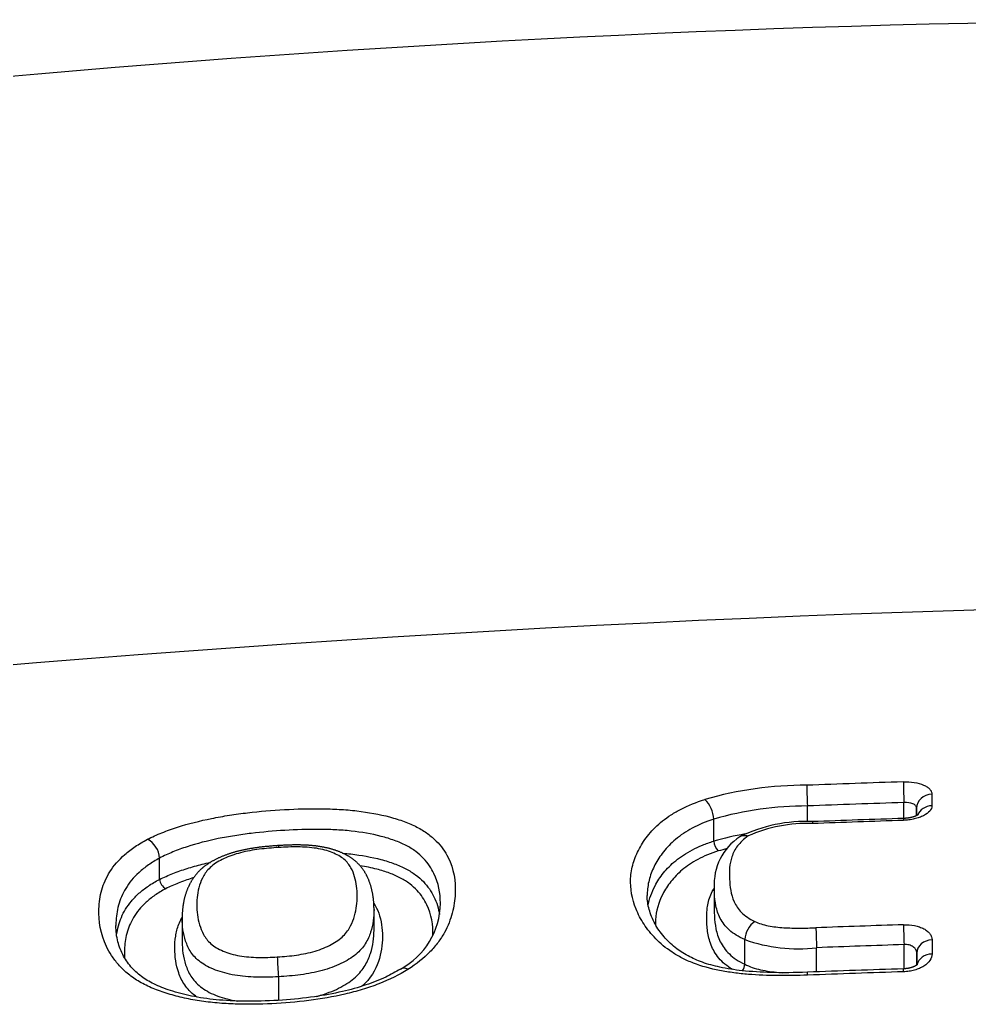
# Model space of a CAD drawing. Header units: millimetres. Extents: x 169 to 4368, y -1049 to 1924.
# Drawn here: x 458.018 to 458.617, y 1187.338 to 1187.96 of the extents above; entities that cross this region are included whole.
import ezdxf

# ---------------------------------------------------------------- set-up
doc = ezdxf.new("R2010")
doc.units = ezdxf.units.MM

msp = doc.modelspace()

# ---------------------------------------------------------------- linework, layer by layer
for p, q in [((458.57593, 1187.45558), (458.57593, 1187.4656)), ((458.59359, 1187.4709), (458.59359, 1187.46357)), ((458.51501, 1187.45341), (458.51501, 1187.46343)), ((458.58394, 1187.46206), (458.58394, 1187.45733)), ((458.58394, 1187.45734), (458.58394, 1187.46206)), ((458.45584, 1187.45511), (458.45584, 1187.45513)), ((458.45584, 1187.44123), (458.45584, 1187.45511)), ((458.45584, 1187.44122), (458.45584, 1187.44123)), ((458.1059, 1187.43056), (458.1059, 1187.43054)), ((458.1059, 1187.41709), (458.1059, 1187.43054)), ((458.1059, 1187.41708), (458.1059, 1187.41709)), ((458.45615, 1187.41164), (458.45615, 1187.39735)), ((458.24127, 1187.3852), (458.24127, 1187.39804)), ((458.12009, 1187.3925), (458.12009, 1187.37782)), ((458.47544, 1187.37903), (458.47544, 1187.37905)), ((458.47544, 1187.36347), (458.47544, 1187.37903)), ((458.59369, 1187.37885), (458.5937, 1187.36992)), ((458.52077, 1187.35865), (458.52077, 1187.37392)), ((458.57603, 1187.36059), (458.57603, 1187.37585)), ((458.58403, 1187.37057), (458.58403, 1187.36298)), ((458.58404, 1187.36299), (458.58403, 1187.37057)), ((458.47544, 1187.36346), (458.47544, 1187.36347)), ((458.18087, 1187.35554), (458.18087, 1187.34066))]:
    msp.add_line(p, q)
for centre, radius, start, end in [((458.82185, 1178.80395), 9.15614, 88.519276, 108.162448), ((458.9846, 1175.86787), 11.725, 89.638845, 99.720501), ((459.05064, 1173.27167), 14.21497, 91.915233, 92.161136), ((458.51413, 1187.24374), 0.23279, 89.88638, 105.93763), ((458.43751, 1187.45434), 0.01834, 2.44515, 46.20136), ((459.05079, 1173.27777), 14.19578, 91.916942, 92.162987), ((458.5142, 1187.25469), 0.20874, 89.77684, 106.23535), ((458.51383, 1187.35883), 0.09481, 87.40413, 115.86525), ((459.05221, 1173.09899), 14.36325, 91.901584, 92.131111), ((459.01897, 1174.05509), 13.40781, 91.894888, 92.140754), ((458.5144, 1187.36214), 0.09024, 87.66019, 114.1614), ((458.0911, 1187.42942), 0.01484, 4.40653, 61.23445), ((458.51411, 1187.23207), 0.21713, 100.22405, 105.56834), ((458.46516, 1187.4417), 0.00934, 182.93183, 225.76422), ((458.49235, 1187.4138), 0.03627, 123.61576, 183.43006), ((458.51415, 1187.23765), 0.20502, 104.06829, 105.70762), ((458.1134, 1187.41773), 0.00753, 184.93582, 240.76377), ((458.23572, 1187.40235), 0.04747, 297.99423, 359.57629), ((458.49084, 1187.37802), 0.01544, 125.82367, 176.16822), ((459.05503, 1172.89581), 14.50055, 91.894427, 92.113056), ((458.50911, 1187.47414), 0.1009, 250.50102, 276.63574), ((459.05501, 1172.89094), 14.49283, 91.893945, 92.112526), ((458.45687, 1187.37652), 0.2768, 181.74612, 184.34819), ((458.46769, 1187.36402), 0.00777, 323.31053, 355.83052), ((459.03506, 1173.50017), 13.86802, 91.898129, 92.148858), ((459.05671, 1172.89779), 14.46892, 91.905132, 92.145463)]:
    msp.add_arc(centre, radius, start, end)
for centre, major_axis, ratio, start_param, end_param in [((458.57593, 1187.46983), (0.00033, -0.00999), 0.014996, 3.619692, 5.14848), ((458.515, 1187.46766), (0.00038, -0.00999), 0.016997, 3.619211, 5.148412), ((458.59394, 1187.46206), (-0.01, -0.00001), 0.88407, 4.746456, 6.282127), ((458.59394, 1187.45477), (-0.01, -0.00001), 0.880721, 4.746378, 5.950427), ((458.5185, 1187.44355), (0.00037, -0.00999), 0.01675, 3.141719, 3.643061), ((458.57595, 1187.44557), (0.00033, -0.00999), 0.014881, 3.141531, 3.643405), ((458.52077, 1187.37814), (-0.00037, 0.00999), 0.016586, 0.580201, 2.006834), ((458.57602, 1187.38008), (-0.00033, 0.00999), 0.014809, 0.580172, 2.006894), ((458.59403, 1187.37057), (-0.01, -0.00001), 0.8286, 4.745972, 6.282302), ((458.59404, 1187.36171), (-0.01, -0.00001), 0.821603, 4.745971, 6.110595)]:
    msp.add_ellipse(centre, major_axis=major_axis, ratio=ratio, start_param=start_param, end_param=end_param)
for points, knots in [([(458.57556, 1187.4787), (458.57794, 1187.47878), (458.58031, 1187.47864), (458.58465, 1187.47794), (458.58666, 1187.47739), (458.58915, 1187.47631), (458.58991, 1187.4759), (458.59121, 1187.47503), (458.59177, 1187.47457), (458.59267, 1187.47358), (458.59301, 1187.47306), (458.59347, 1187.472), (458.59358, 1187.47145), (458.59359, 1187.4709)], [0, 0, 0, 0, 0.25, 0.25, 0.5, 0.5, 0.625, 0.625, 0.75, 0.75, 0.875, 0.875, 1, 1, 1, 1]), ([(458.51504, 1187.35656), (458.50874, 1187.35633), (458.50247, 1187.35621), (458.49, 1187.35633), (458.48381, 1187.35657), (458.47462, 1187.35732), (458.47157, 1187.35764), (458.46551, 1187.35845), (458.46249, 1187.35893), (458.45369, 1187.36067), (458.44816, 1187.36218), (458.44052, 1187.36512), (458.43808, 1187.36622), (458.43356, 1187.36855), (458.43145, 1187.36979), (458.42553, 1187.3737), (458.42209, 1187.37659), (458.41626, 1187.38253), (458.41384, 1187.38561), (458.40976, 1187.39189), (458.40809, 1187.39512), (458.40419, 1187.40479), (458.40301, 1187.41122), (458.40352, 1187.42087), (458.40408, 1187.4241), (458.40593, 1187.43042), (458.40721, 1187.43351), (458.41047, 1187.43959), (458.41244, 1187.44257), (458.41607, 1187.44695), (458.41739, 1187.4484), (458.42028, 1187.45124), (458.42184, 1187.45262), (458.42521, 1187.4553), (458.42701, 1187.4566), (458.43091, 1187.45912), (458.43302, 1187.46034), (458.43974, 1187.46381), (458.4447, 1187.46585), (458.45021, 1187.46758)], [0, 0, 0, 0, 0.0625, 0.0625, 0.125, 0.125, 0.15625, 0.15625, 0.1875, 0.1875, 0.25, 0.25, 0.28125, 0.28125, 0.3125, 0.3125, 0.375, 0.375, 0.4375, 0.4375, 0.5, 0.5, 0.625, 0.625, 0.6875, 0.6875, 0.75, 0.75, 0.8125, 0.8125, 0.84375, 0.84375, 0.875, 0.875, 0.90625, 0.90625, 0.9375, 0.9375, 1, 1, 1, 1]), ([(458.58394, 1187.46206), (458.58394, 1187.46261), (458.58373, 1187.46313), (458.58293, 1187.46408), (458.58233, 1187.46449), (458.58012, 1187.46547), (458.57804, 1187.46576), (458.57593, 1187.4656)], [0, 0, 0, 0, 0.25, 0.25, 0.5, 0.5, 1, 1, 1, 1]), ([(458.09824, 1187.44243), (458.1011, 1187.44387), (458.10412, 1187.44524), (458.11047, 1187.44779), (458.11379, 1187.44898), (458.12398, 1187.45225), (458.13115, 1187.45405), (458.14237, 1187.45631), (458.14617, 1187.45699), (458.15379, 1187.45817), (458.15762, 1187.45869), (458.16915, 1187.46006), (458.1769, 1187.46071), (458.1925, 1187.46158), (458.20026, 1187.46181), (458.21172, 1187.46166), (458.21551, 1187.46153), (458.22304, 1187.46108), (458.22679, 1187.46076), (458.23776, 1187.45947), (458.24467, 1187.45821), (458.25437, 1187.45563), (458.25744, 1187.45467), (458.26318, 1187.45255), (458.26585, 1187.45139), (458.2708, 1187.44884), (458.27307, 1187.44744), (458.27716, 1187.44447), (458.27896, 1187.44291), (458.28216, 1187.43968), (458.28356, 1187.438), (458.28604, 1187.43453), (458.28711, 1187.43273), (458.29167, 1187.42367), (458.29291, 1187.41602), (458.29237, 1187.40403), (458.2918, 1187.39993), (458.28962, 1187.39172), (458.28801, 1187.3876), (458.28456, 1187.38141), (458.28322, 1187.37934), (458.28017, 1187.37525), (458.27846, 1187.37325), (458.27276, 1187.36738), (458.2682, 1187.36366), (458.26271, 1187.36019)], [0, 0, 0, 0, 0.03125, 0.03125, 0.0625, 0.0625, 0.125, 0.125, 0.15625, 0.15625, 0.1875, 0.1875, 0.25, 0.25, 0.3125, 0.3125, 0.34375, 0.34375, 0.375, 0.375, 0.4375, 0.4375, 0.46875, 0.46875, 0.5, 0.5, 0.53125, 0.53125, 0.5625, 0.5625, 0.59375, 0.59375, 0.625, 0.625, 0.75, 0.75, 0.8125, 0.8125, 0.875, 0.875, 0.90625, 0.90625, 0.9375, 0.9375, 1, 1, 1, 1]), ([(458.59359, 1187.46357), (458.5936, 1187.46244), (458.59312, 1187.4613), (458.59133, 1187.45916), (458.59, 1187.45816), (458.58751, 1187.45688), (458.58658, 1187.45648), (458.58463, 1187.45578), (458.58359, 1187.45548), (458.58141, 1187.45497), (458.58026, 1187.45476), (458.57796, 1187.45447), (458.57679, 1187.45437), (458.57559, 1187.45433)], [0, 0, 0, 0, 0.25, 0.25, 0.5, 0.5, 0.625, 0.625, 0.75, 0.75, 0.875, 0.875, 1, 1, 1, 1]), ([(458.45584, 1187.45513), (458.45081, 1187.4535), (458.44632, 1187.45158), (458.43824, 1187.44723), (458.43478, 1187.44486), (458.42877, 1187.43985), (458.42621, 1187.43719), (458.42193, 1187.4318), (458.42018, 1187.42905), (458.41727, 1187.42345), (458.41613, 1187.4206), (458.41448, 1187.41479), (458.41398, 1187.41181), (458.4138, 1187.40821), (458.41379, 1187.40756), (458.41379, 1187.40691)], [0, 0, 0, 0, 0.1608, 0.1608, 0.321601, 0.321601, 0.482401, 0.482401, 0.643201, 0.643201, 0.804001, 0.804001, 0.964802, 0.964802, 1, 1, 1, 1]), ([(458.58503, 1187.45799), (458.58503, 1187.45799), (458.58502, 1187.45799), (458.58501, 1187.45798), (458.58498, 1187.45795), (458.58494, 1187.45792), (458.58489, 1187.45788), (458.58481, 1187.45783), (458.58473, 1187.45777), (458.58462, 1187.4577), (458.5845, 1187.45763), (458.58436, 1187.45755), (458.58421, 1187.45747), (458.58405, 1187.45739), (458.58387, 1187.4573), (458.58368, 1187.45721), (458.58348, 1187.45712), (458.58325, 1187.45703), (458.583, 1187.45693), (458.58274, 1187.45683), (458.58245, 1187.45673), (458.58215, 1187.45663), (458.58185, 1187.45654), (458.58154, 1187.45645), (458.58123, 1187.45636), (458.58089, 1187.45627), (458.58054, 1187.45619), (458.58017, 1187.45611), (458.57979, 1187.45603), (458.5794, 1187.45596), (458.579, 1187.45589), (458.5786, 1187.45583), (458.57819, 1187.45577), (458.57778, 1187.45572), (458.57736, 1187.45568), (458.57694, 1187.45564), (458.57651, 1187.45561), (458.57609, 1187.45558), (458.57578, 1187.45557), (458.57563, 1187.45557), (458.57562, 1187.45556)], [0, 0, 0, 0, 0.021246, 0.044711, 0.068131, 0.091766, 0.115658, 0.139842, 0.164344, 0.189182, 0.214362, 0.239882, 0.265729, 0.291851, 0.315001, 0.339526, 0.364874, 0.391013, 0.417879, 0.445388, 0.473438, 0.501908, 0.530662, 0.556401, 0.583767, 0.611594, 0.640115, 0.669204, 0.698726, 0.728536, 0.75848, 0.788379, 0.818346, 0.847285, 0.877155, 0.907233, 0.937447, 0.967722, 0.99797, 1, 1, 1, 1]), ([(458.28319, 1187.40208), (458.28318, 1187.40854), (458.28201, 1187.41476), (458.27834, 1187.42237), (458.27739, 1187.42403), (458.27519, 1187.42724), (458.27395, 1187.4288), (458.27109, 1187.4318), (458.26948, 1187.43325), (458.26581, 1187.436), (458.26376, 1187.4373), (458.25926, 1187.43964), (458.25681, 1187.4407), (458.25156, 1187.44262), (458.24874, 1187.44349), (458.23985, 1187.44578), (458.23351, 1187.44688), (458.22345, 1187.44796), (458.22002, 1187.44822), (458.21313, 1187.44856), (458.20966, 1187.44865), (458.19919, 1187.4487), (458.1921, 1187.44845), (458.17786, 1187.44759), (458.17078, 1187.44698), (458.16025, 1187.4457), (458.15676, 1187.44522), (458.1498, 1187.44411), (458.14632, 1187.44349), (458.13605, 1187.44139), (458.12948, 1187.43971), (458.12014, 1187.43668), (458.1171, 1187.43557), (458.11128, 1187.43319), (458.10851, 1187.43191), (458.1059, 1187.43056)], [0, 0, 0, 0, 0.150585, 0.150585, 0.193055, 0.193055, 0.235526, 0.235526, 0.277997, 0.277997, 0.320468, 0.320468, 0.362938, 0.362938, 0.405409, 0.405409, 0.490351, 0.490351, 0.532822, 0.532822, 0.575292, 0.575292, 0.660234, 0.660234, 0.745175, 0.745175, 0.787646, 0.787646, 0.830117, 0.830117, 0.915058, 0.915058, 0.957529, 0.957529, 1, 1, 1, 1]), ([(458.26271, 1187.36019), (458.25719, 1187.35673), (458.25103, 1187.3537), (458.24094, 1187.34979), (458.23742, 1187.34858), (458.23024, 1187.34641), (458.22658, 1187.34544), (458.21547, 1187.34285), (458.20785, 1187.34153), (458.19229, 1187.33956), (458.18453, 1187.33892), (458.16907, 1187.33816), (458.16136, 1187.33804), (458.14984, 1187.33843), (458.14601, 1187.33865), (458.13838, 1187.33934), (458.13462, 1187.33979), (458.12729, 1187.34092), (458.1237, 1187.3416), (458.1167, 1187.3432), (458.11328, 1187.34412), (458.10669, 1187.34621), (458.10356, 1187.34737), (458.09763, 1187.34995), (458.09484, 1187.35137), (458.08973, 1187.35446), (458.08743, 1187.35611), (458.08333, 1187.35956), (458.08151, 1187.36135), (458.07826, 1187.36506), (458.07683, 1187.36698), (458.07432, 1187.37085), (458.07325, 1187.3728), (458.06862, 1187.38259), (458.06723, 1187.39054), (458.06768, 1187.40251), (458.06824, 1187.40647), (458.06991, 1187.41234), (458.07061, 1187.41429), (458.07232, 1187.41814), (458.07333, 1187.42004), (458.07688, 1187.42564), (458.07993, 1187.42926), (458.08587, 1187.43448), (458.08807, 1187.43618), (458.09284, 1187.4394), (458.09544, 1187.44095), (458.09824, 1187.44243)], [0, 0, 0, 0, 0.0625, 0.0625, 0.09375, 0.09375, 0.125, 0.125, 0.1875, 0.1875, 0.25, 0.25, 0.3125, 0.3125, 0.34375, 0.34375, 0.375, 0.375, 0.40625, 0.40625, 0.4375, 0.4375, 0.46875, 0.46875, 0.5, 0.5, 0.53125, 0.53125, 0.5625, 0.5625, 0.59375, 0.59375, 0.625, 0.625, 0.75, 0.75, 0.8125, 0.8125, 0.84375, 0.84375, 0.875, 0.875, 0.9375, 0.9375, 0.96875, 0.96875, 1, 1, 1, 1]), ([(458.4144, 1187.40068), (458.41516, 1187.40486), (458.41662, 1187.40896), (458.4202, 1187.41576), (458.42198, 1187.41852), (458.42629, 1187.42384), (458.42881, 1187.42641), (458.43331, 1187.43008), (458.43495, 1187.43129), (458.43845, 1187.43358), (458.44218, 1187.43578), (458.44641, 1187.43775), (458.45093, 1187.43959), (458.45333, 1187.44045), (458.45584, 1187.44122)], [0, 0, 0, 0, 0.266295, 0.266295, 0.449721, 0.449721, 0.633147, 0.633147, 0.724861, 0.724861, 0.816574, 0.908287, 0.908287, 1, 1, 1, 1]), ([(458.47747, 1187.44448), (458.47609, 1187.44349), (458.47485, 1187.44247), (458.47265, 1187.44036), (458.47168, 1187.43927), (458.4692, 1187.43595), (458.46808, 1187.43369), (458.46576, 1187.4268), (458.46556, 1187.42206), (458.46589, 1187.4149), (458.4661, 1187.41251), (458.46698, 1187.40772), (458.46764, 1187.40532), (458.46978, 1187.40061), (458.47124, 1187.39832), (458.47554, 1187.39401), (458.47829, 1187.39211), (458.4818, 1187.39053)], [0, 0, 0, 0, 0.0625, 0.0625, 0.125, 0.125, 0.25, 0.25, 0.5, 0.5, 0.625, 0.625, 0.75, 0.75, 0.875, 0.875, 1, 1, 1, 1]), ([(458.47247, 1187.44414), (458.47306, 1187.44451), (458.47374, 1187.44475), (458.4754, 1187.44495), (458.47644, 1187.44483), (458.47747, 1187.44448)], [0, 0, 0, 0, 0.439291, 0.439291, 1, 1, 1, 1]), ([(458.18114, 1187.43843), (458.18113, 1187.43843), (458.18067, 1187.4384), (458.17964, 1187.43834), (458.17816, 1187.43823), (458.17668, 1187.43812), (458.17527, 1187.438), (458.17391, 1187.43788), (458.17259, 1187.43775), (458.17131, 1187.43762), (458.17007, 1187.43748), (458.16885, 1187.43733), (458.16766, 1187.43718), (458.1665, 1187.43702), (458.16537, 1187.43685), (458.16426, 1187.43668), (458.16318, 1187.4365), (458.16213, 1187.43632), (458.16109, 1187.43613), (458.16008, 1187.43593), (458.15909, 1187.43573), (458.15812, 1187.43552), (458.15717, 1187.4353), (458.15624, 1187.43508), (458.15534, 1187.43486), (458.15445, 1187.43462), (458.15357, 1187.43438), (458.1527, 1187.43413), (458.15183, 1187.43387), (458.15097, 1187.4336), (458.15012, 1187.43333), (458.14927, 1187.43304), (458.14844, 1187.43275), (458.14761, 1187.43244), (458.14678, 1187.43213), (458.14595, 1187.4318), (458.14513, 1187.43146), (458.14432, 1187.43112), (458.14352, 1187.43076), (458.14274, 1187.4304), (458.14197, 1187.43003), (458.14121, 1187.42965), (458.14047, 1187.42927), (458.13975, 1187.42888), (458.13904, 1187.42849), (458.13833, 1187.42808), (458.13763, 1187.42765), (458.13694, 1187.42721), (458.13626, 1187.42677), (458.13559, 1187.42631), (458.13494, 1187.42584), (458.1343, 1187.42537), (458.13374, 1187.42493), (458.13326, 1187.42454), (458.1328, 1187.42415), (458.13231, 1187.42372), (458.13178, 1187.42324), (458.13127, 1187.42275), (458.13077, 1187.42225), (458.13028, 1187.42175), (458.12981, 1187.42123), (458.12935, 1187.42071), (458.1289, 1187.42018), (458.12846, 1187.41965), (458.12803, 1187.4191), (458.12761, 1187.41853), (458.1272, 1187.41796), (458.12681, 1187.41737), (458.12642, 1187.41678), (458.12605, 1187.41618), (458.12569, 1187.41557), (458.12534, 1187.41495), (458.125, 1187.41433), (458.1247, 1187.41374), (458.12444, 1187.41322), (458.12418, 1187.41266), (458.12388, 1187.41202), (458.12357, 1187.41129), (458.12327, 1187.41056), (458.12298, 1187.40981), (458.12271, 1187.40906), (458.12245, 1187.40829), (458.1222, 1187.40752), (458.12197, 1187.40673), (458.12175, 1187.40594), (458.12154, 1187.40513), (458.12134, 1187.40432), (458.12116, 1187.40349), (458.121, 1187.40268), (458.12086, 1187.4019), (458.12072, 1187.4011), (458.1206, 1187.40025), (458.12048, 1187.39934), (458.12038, 1187.39843), (458.12029, 1187.39751), (458.12022, 1187.39657), (458.12016, 1187.39563), (458.12012, 1187.39466), (458.12009, 1187.39369), (458.12008, 1187.39295), (458.12009, 1187.39257), (458.12009, 1187.3925)], [0, 0, 0, 0, 0.000078, 0.013454, 0.027676, 0.041254, 0.05428, 0.066843, 0.079012, 0.09084, 0.10237, 0.113638, 0.124673, 0.135501, 0.146171, 0.156572, 0.16669, 0.176645, 0.186443, 0.196089, 0.205587, 0.214944, 0.224166, 0.233273, 0.242032, 0.250786, 0.259545, 0.268311, 0.277088, 0.285878, 0.294684, 0.30351, 0.312355, 0.320968, 0.330018, 0.339044, 0.34805, 0.357039, 0.366014, 0.374981, 0.383941, 0.392898, 0.401871, 0.410213, 0.419064, 0.42797, 0.436918, 0.445897, 0.454889, 0.463874, 0.472829, 0.481734, 0.490564, 0.496803, 0.502939, 0.511222, 0.519519, 0.527838, 0.536186, 0.544566, 0.552984, 0.561445, 0.569955, 0.578522, 0.58716, 0.596108, 0.605072, 0.614122, 0.623263, 0.632501, 0.641844, 0.651299, 0.660874, 0.670576, 0.67795, 0.685199, 0.696303, 0.707489, 0.718792, 0.730221, 0.741787, 0.7535, 0.765369, 0.777408, 0.789629, 0.802046, 0.814675, 0.82753, 0.840631, 0.852272, 0.864005, 0.877851, 0.891858, 0.906064, 0.920489, 0.935156, 0.950088, 0.965314, 0.980864, 0.996771, 1, 1, 1, 1]), ([(458.18108, 1187.43722), (458.17697, 1187.43696), (458.17289, 1187.43662), (458.16479, 1187.43558), (458.16075, 1187.43487), (458.15322, 1187.43291), (458.14965, 1187.43165), (458.14497, 1187.42947), (458.14351, 1187.42869), (458.14082, 1187.42703), (458.1396, 1187.42614), (458.13644, 1187.42339), (458.13491, 1187.42142), (458.13255, 1187.41741), (458.13173, 1187.41537), (458.13044, 1187.41125), (458.13001, 1187.40919), (458.12948, 1187.40506), (458.12937, 1187.40299), (458.12939, 1187.39678), (458.12986, 1187.39262), (458.13172, 1187.38638), (458.13251, 1187.38428), (458.13419, 1187.38125), (458.13483, 1187.38025), (458.13635, 1187.37831), (458.13722, 1187.37735), (458.1403, 1187.37464), (458.1429, 1187.37309), (458.14912, 1187.37048), (458.15256, 1187.36947), (458.16016, 1187.36814), (458.16411, 1187.36785), (458.17208, 1187.3677), (458.17613, 1187.36784), (458.1802, 1187.36809)], [0, 0, 0, 0, 0.0625, 0.0625, 0.125, 0.125, 0.1875, 0.1875, 0.21875, 0.21875, 0.25, 0.25, 0.3125, 0.3125, 0.375, 0.375, 0.4375, 0.4375, 0.5, 0.5, 0.625, 0.625, 0.6875, 0.6875, 0.71875, 0.71875, 0.75, 0.75, 0.8125, 0.8125, 0.875, 0.875, 0.9375, 0.9375, 1, 1, 1, 1]), ([(458.1802, 1187.36809), (458.18428, 1187.36834), (458.18833, 1187.3687), (458.19636, 1187.36984), (458.20034, 1187.37063), (458.20589, 1187.37228), (458.20769, 1187.37292), (458.21112, 1187.37432), (458.21433, 1187.37583), (458.21713, 1187.37756), (458.21971, 1187.37941), (458.22088, 1187.38039), (458.22389, 1187.38339), (458.22535, 1187.38551), (458.22759, 1187.3898), (458.22837, 1187.39193), (458.2302, 1187.39828), (458.23064, 1187.40247), (458.23064, 1187.41074), (458.2302, 1187.41479), (458.22846, 1187.42065), (458.22772, 1187.42257), (458.22614, 1187.42537), (458.22553, 1187.4263), (458.22409, 1187.42809), (458.22326, 1187.42894), (458.22134, 1187.43058), (458.22022, 1187.43135), (458.21774, 1187.43278), (458.21638, 1187.43342), (458.21343, 1187.43459), (458.21183, 1187.43512), (458.20845, 1187.43602), (458.20669, 1187.43639), (458.20301, 1187.43698), (458.20107, 1187.43718), (458.19714, 1187.43747), (458.19516, 1187.43754), (458.18918, 1187.43761), (458.18514, 1187.43747), (458.18108, 1187.43722)], [0, 0, 0, 0, 0.0625, 0.0625, 0.125, 0.125, 0.15625, 0.15625, 0.1875, 0.21875, 0.21875, 0.25, 0.25, 0.3125, 0.3125, 0.375, 0.375, 0.5, 0.5, 0.625, 0.625, 0.6875, 0.6875, 0.71875, 0.71875, 0.75, 0.75, 0.78125, 0.78125, 0.8125, 0.8125, 0.84375, 0.84375, 0.875, 0.875, 0.90625, 0.90625, 0.9375, 0.9375, 1, 1, 1, 1]), ([(458.18108, 1187.43722), (458.18107, 1187.43787), (458.18108, 1187.43827), (458.18112, 1187.43842), (458.18113, 1187.43843), (458.18114, 1187.43843)], [0, 0, 0, 0, 0.821235, 0.821235, 1, 1, 1, 1]), ([(458.24127, 1187.39804), (458.24127, 1187.39818), (458.24127, 1187.39862), (458.24126, 1187.39948), (458.24123, 1187.40052), (458.24118, 1187.40157), (458.24111, 1187.40259), (458.24103, 1187.40359), (458.24092, 1187.40457), (458.24081, 1187.40554), (458.24067, 1187.40649), (458.24053, 1187.40742), (458.24036, 1187.40834), (458.24018, 1187.40924), (458.23998, 1187.41014), (458.23977, 1187.41102), (458.23954, 1187.4119), (458.2393, 1187.41276), (458.23905, 1187.41356), (458.23881, 1187.4143), (458.23857, 1187.415), (458.23832, 1187.4157), (458.23804, 1187.41641), (458.23776, 1187.41711), (458.23746, 1187.4178), (458.23716, 1187.41845), (458.23687, 1187.41906), (458.23658, 1187.41963), (458.23626, 1187.42022), (458.23593, 1187.42083), (458.23557, 1187.42144), (458.23519, 1187.42204), (458.23481, 1187.42262), (458.23442, 1187.4232), (458.23401, 1187.42376), (458.23359, 1187.42432), (458.23316, 1187.42486), (458.23272, 1187.42539), (458.23227, 1187.4259), (458.23181, 1187.4264), (458.23133, 1187.42689), (458.23085, 1187.42738), (458.23035, 1187.42785), (458.22984, 1187.42831), (458.22931, 1187.42876), (458.22878, 1187.4292), (458.22822, 1187.42963), (458.22766, 1187.43005), (458.22708, 1187.43046), (458.22649, 1187.43086), (458.22587, 1187.43126), (458.22523, 1187.43165), (458.22457, 1187.43203), (458.22389, 1187.43241), (458.2232, 1187.43277), (458.2225, 1187.43313), (458.22178, 1187.43347), (458.22106, 1187.4338), (458.22032, 1187.43412), (458.21958, 1187.43443), (458.21882, 1187.43473), (458.21805, 1187.43502), (458.21726, 1187.4353), (458.21647, 1187.43556), (458.21568, 1187.43582), (458.21488, 1187.43606), (458.21408, 1187.43629), (458.21328, 1187.43651), (458.21247, 1187.43672), (458.21166, 1187.43691), (458.21085, 1187.43709), (458.21004, 1187.43727), (458.20921, 1187.43743), (458.20837, 1187.43759), (458.20752, 1187.43773), (458.20666, 1187.43787), (458.2058, 1187.43799), (458.20493, 1187.43811), (458.20406, 1187.43821), (458.20317, 1187.43831), (458.20226, 1187.4384), (458.20133, 1187.43848), (458.20038, 1187.43855), (458.19941, 1187.43861), (458.19841, 1187.43866), (458.1974, 1187.43871), (458.19637, 1187.43875), (458.19532, 1187.43878), (458.19425, 1187.4388), (458.19314, 1187.43881), (458.19202, 1187.43881), (458.19086, 1187.4388), (458.18969, 1187.43879), (458.18848, 1187.43876), (458.18726, 1187.43872), (458.186, 1187.43868), (458.1847, 1187.43863), (458.18338, 1187.43856), (458.18216, 1187.43849), (458.18146, 1187.43845), (458.18114, 1187.43843)], [0, 0, 0, 0, 0.006102, 0.022907, 0.039955, 0.056595, 0.072854, 0.088758, 0.104333, 0.119602, 0.134587, 0.149305, 0.163776, 0.178009, 0.192181, 0.206178, 0.220026, 0.233736, 0.247321, 0.258473, 0.269195, 0.28061, 0.291828, 0.302854, 0.313704, 0.324392, 0.333481, 0.342182, 0.351313, 0.361089, 0.370707, 0.380172, 0.389496, 0.398687, 0.407757, 0.416715, 0.425564, 0.434416, 0.442981, 0.45148, 0.459923, 0.468318, 0.476674, 0.484996, 0.493293, 0.501571, 0.509837, 0.518095, 0.526345, 0.534532, 0.543137, 0.551819, 0.560567, 0.569367, 0.578206, 0.58707, 0.595947, 0.604822, 0.613687, 0.622352, 0.631303, 0.640228, 0.649117, 0.657962, 0.666754, 0.675489, 0.68416, 0.692763, 0.701294, 0.709758, 0.717986, 0.72644, 0.734891, 0.743344, 0.7518, 0.760265, 0.768742, 0.777236, 0.785752, 0.794281, 0.802916, 0.811876, 0.820955, 0.830165, 0.839516, 0.849018, 0.858681, 0.868517, 0.87854, 0.888768, 0.899335, 0.910022, 0.920911, 0.932022, 0.943377, 0.955005, 0.966938, 0.979212, 0.991875, 1, 1, 1, 1]), ([(458.45865, 1187.43501), (458.45626, 1187.43426), (458.45398, 1187.43343), (458.44969, 1187.43165), (458.44568, 1187.42974), (458.44217, 1187.42762), (458.43887, 1187.4254), (458.43734, 1187.42424), (458.43311, 1187.42069), (458.43075, 1187.41823), (458.42671, 1187.41312), (458.42504, 1187.41048), (458.42093, 1187.40252), (458.41936, 1187.39708), (458.41902, 1187.39048), (458.41901, 1187.38946), (458.41905, 1187.38845)], [0, 0, 0, 0, 0.078594, 0.078594, 0.157187, 0.235781, 0.235781, 0.314374, 0.314374, 0.471561, 0.471561, 0.628748, 0.628748, 0.943122, 0.943122, 1, 1, 1, 1]), ([(458.1059, 1187.43054), (458.10333, 1187.42916), (458.10098, 1187.42771), (458.09664, 1187.42468), (458.09466, 1187.42309), (458.08931, 1187.41821), (458.08659, 1187.41485), (458.08238, 1187.40791), (458.08089, 1187.40432), (458.07892, 1187.3971), (458.07842, 1187.39346), (458.07826, 1187.38915), (458.07825, 1187.38852), (458.07825, 1187.38788)], [0, 0, 0, 0, 0.11983, 0.11983, 0.23966, 0.23966, 0.47932, 0.47932, 0.71898, 0.71898, 0.95864, 0.95864, 1, 1, 1, 1]), ([(458.22145, 1187.43362), (458.22318, 1187.43348), (458.2249, 1187.43331), (458.23334, 1187.43233), (458.2397, 1187.43118), (458.24857, 1187.42884), (458.25142, 1187.42795), (458.25668, 1187.426), (458.25913, 1187.42494), (458.26362, 1187.42259), (458.26566, 1187.42132), (458.26936, 1187.41857), (458.27098, 1187.41713), (458.27386, 1187.41415), (458.27511, 1187.41261), (458.27732, 1187.40943), (458.27827, 1187.40778), (458.28089, 1187.40245), (458.28203, 1187.39868), (458.28264, 1187.39482)], [0, 0, 0, 0, 0.047379, 0.047379, 0.233983, 0.233983, 0.327285, 0.327285, 0.420587, 0.420587, 0.513889, 0.513889, 0.607191, 0.607191, 0.700493, 0.700493, 0.793795, 0.793795, 1, 1, 1, 1]), ([(458.1059, 1187.41708), (458.10853, 1187.4184), (458.11131, 1187.41963), (458.11708, 1187.42191), (458.12307, 1187.42401), (458.12949, 1187.4258), (458.13447, 1187.42704), (458.13619, 1187.42744), (458.13791, 1187.42782)], [0, 0, 0, 0, 0.2849208, 0.2849208, 0.5698417, 0.8547625, 0.8547625, 1, 1, 1, 1]), ([(458.27845, 1187.38162), (458.27867, 1187.38833), (458.27763, 1187.39479), (458.27391, 1187.40257), (458.27302, 1187.40414), (458.27096, 1187.4072), (458.26979, 1187.40868), (458.26709, 1187.41155), (458.26557, 1187.41293), (458.26209, 1187.41557), (458.26016, 1187.4168), (458.25591, 1187.41904), (458.25358, 1187.42006), (458.24857, 1187.42191), (458.24586, 1187.42275), (458.23965, 1187.42437), (458.23611, 1187.42511), (458.23244, 1187.42572)], [0, 0, 0, 0, 0.3503912, 0.3503912, 0.4406171, 0.4406171, 0.530843, 0.530843, 0.6210689, 0.6210689, 0.7112948, 0.7112948, 0.8015207, 0.8015207, 0.8917466, 0.8917466, 1, 1, 1, 1]), ([(458.07868, 1187.38183), (458.07894, 1187.38384), (458.07933, 1187.38582), (458.08085, 1187.39134), (458.08229, 1187.39484), (458.08547, 1187.40002), (458.0867, 1187.40173), (458.0895, 1187.40506), (458.09108, 1187.40668), (458.09461, 1187.40983), (458.09657, 1187.41136), (458.10093, 1187.41432), (458.10332, 1187.41575), (458.1059, 1187.41709)], [0, 0, 0, 0, 0.156201, 0.156201, 0.437467, 0.437467, 0.578101, 0.578101, 0.718734, 0.718734, 0.859367, 0.859367, 1, 1, 1, 1]), ([(458.1273, 1187.4181), (458.12697, 1187.418), (458.12366, 1187.41697), (458.12046, 1187.41584), (458.1149, 1187.41363), (458.11223, 1187.41243), (458.10972, 1187.41116)], [0, 0, 0, 0, 0.052194, 0.526097, 0.526097, 1, 1, 1, 1]), ([(458.10972, 1187.41116), (458.10727, 1187.40986), (458.105, 1187.40849), (458.10086, 1187.40563), (458.09901, 1187.40415), (458.09567, 1187.40111), (458.09419, 1187.39955), (458.09155, 1187.39635), (458.09039, 1187.3947), (458.08741, 1187.38973), (458.08606, 1187.38638), (458.08424, 1187.37958), (458.08377, 1187.37614), (458.0836, 1187.37095), (458.08362, 1187.36925), (458.08374, 1187.36755)], [0, 0, 0, 0, 0.111354, 0.111354, 0.222708, 0.222708, 0.334062, 0.334062, 0.445416, 0.445416, 0.668124, 0.668124, 0.890832, 0.890832, 1, 1, 1, 1]), ([(458.4676, 1187.36019), (458.46723, 1187.36042), (458.46686, 1187.36064), (458.46476, 1187.362), (458.46322, 1187.36319), (458.46048, 1187.36568), (458.45929, 1187.36699), (458.4572, 1187.36969), (458.45632, 1187.37107), (458.45411, 1187.37525), (458.45317, 1187.37808), (458.45192, 1187.38378), (458.45162, 1187.38666), (458.45133, 1187.39234), (458.45132, 1187.39515), (458.4519, 1187.40074), (458.45247, 1187.40352), (458.45402, 1187.40766), (458.45466, 1187.40904), (458.45566, 1187.41078), (458.45589, 1187.41117), (458.45614, 1187.41156)], [0, 0, 0, 0, 0.016519, 0.016519, 0.096523, 0.096523, 0.176528, 0.176528, 0.256532, 0.256532, 0.416541, 0.416541, 0.57655, 0.57655, 0.736559, 0.736559, 0.896569, 0.896569, 0.976573, 0.976573, 1, 1, 1, 1]), ([(458.47544, 1187.37905), (458.47149, 1187.38076), (458.46828, 1187.38278), (458.46443, 1187.38622), (458.46332, 1187.38742), (458.46142, 1187.38988), (458.46063, 1187.39114), (458.45861, 1187.39499), (458.45776, 1187.39766), (458.45664, 1187.40298), (458.45637, 1187.40566), (458.45618, 1187.40943), (458.45615, 1187.41053), (458.45615, 1187.41162)], [0, 0, 0, 0, 0.226708, 0.226708, 0.340062, 0.340062, 0.453416, 0.453416, 0.680124, 0.680124, 0.906832, 0.906832, 1, 1, 1, 1]), ([(458.51507, 1187.35844), (458.50654, 1187.35812), (458.49397, 1187.35796), (458.47452, 1187.35902), (458.46027, 1187.36128), (458.44842, 1187.36446), (458.43899, 1187.36875), (458.43075, 1187.3742), (458.42372, 1187.38117), (458.41822, 1187.38915), (458.41458, 1187.39841), (458.4138, 1187.40371), (458.41379, 1187.40691)], [0, 0, 0, 0, 0.134657, 0.240756, 0.327552, 0.401745, 0.474065, 0.554591, 0.648462, 0.758055, 0.876826, 1, 1, 1, 1]), ([(458.24127, 1187.39804), (458.24127, 1187.39329), (458.24069, 1187.38851), (458.23871, 1187.38247), (458.23826, 1187.38127), (458.23717, 1187.37885), (458.23653, 1187.37764), (458.23428, 1187.37406), (458.23236, 1187.37178), (458.22849, 1187.36858), (458.22702, 1187.36754), (458.22389, 1187.3656), (458.22221, 1187.36469), (458.21684, 1187.36212), (458.21275, 1187.36062), (458.20631, 1187.35888), (458.2041, 1187.35838), (458.19956, 1187.3575), (458.19724, 1187.35713), (458.19028, 1187.3562), (458.18558, 1187.3558), (458.18087, 1187.35554)], [0, 0, 0, 0, 0.249628, 0.249628, 0.312159, 0.312159, 0.37469, 0.37469, 0.499752, 0.499752, 0.562283, 0.562283, 0.624814, 0.624814, 0.749876, 0.749876, 0.812407, 0.812407, 0.874938, 0.874938, 1, 1, 1, 1]), ([(458.24115, 1187.40204), (458.24248, 1187.40004), (458.24347, 1187.39794), (458.24594, 1187.39098), (458.24658, 1187.38599), (458.24657, 1187.37574), (458.2459, 1187.37045), (458.24226, 1187.35982), (458.23923, 1187.35439), (458.23346, 1187.34954), (458.23344, 1187.34952), (458.23342, 1187.3495)], [0, 0, 0, 0, 0.1285617, 0.1285617, 0.4186693, 0.4186693, 0.7087769, 0.7087769, 0.9988846, 0.9988846, 1, 1, 1, 1]), ([(458.12946, 1187.34272), (458.12913, 1187.34295), (458.1288, 1187.34319), (458.12704, 1187.34447), (458.12576, 1187.34561), (458.12351, 1187.34794), (458.12255, 1187.34914), (458.12003, 1187.35282), (458.11885, 1187.35538), (458.11614, 1187.36313), (458.11546, 1187.3683), (458.11544, 1187.376), (458.11561, 1187.37856), (458.11641, 1187.38369), (458.11705, 1187.38624), (458.11846, 1187.39001), (458.11901, 1187.39126), (458.1198, 1187.39277), (458.11994, 1187.39303), (458.12009, 1187.3933)], [0, 0, 0, 0, 0.016753, 0.016753, 0.091163, 0.091163, 0.165572, 0.165572, 0.314391, 0.314391, 0.612029, 0.612029, 0.760848, 0.760848, 0.909667, 0.909667, 0.984077, 0.984077, 1, 1, 1, 1]), ([(458.18087, 1187.35554), (458.17615, 1187.35527), (458.17147, 1187.35515), (458.16226, 1187.35541), (458.15771, 1187.35578), (458.1489, 1187.35731), (458.14487, 1187.3584), (458.13936, 1187.36051), (458.13763, 1187.36128), (458.13447, 1187.36295), (458.13302, 1187.36384), (458.13042, 1187.36575), (458.12926, 1187.36679), (458.12726, 1187.36891), (458.1264, 1187.37), (458.12417, 1187.37337), (458.12312, 1187.37573), (458.12071, 1187.38285), (458.1201, 1187.38761), (458.12009, 1187.3924), (458.12009, 1187.39245), (458.12009, 1187.3925)], [0, 0, 0, 0, 0.124693, 0.124693, 0.249386, 0.249386, 0.374079, 0.374079, 0.436426, 0.436426, 0.498772, 0.498772, 0.561119, 0.561119, 0.623465, 0.623465, 0.748158, 0.748158, 0.997545, 0.997545, 1, 1, 1, 1]), ([(458.45615, 1187.39711), (458.45615, 1187.39607), (458.45618, 1187.39502), (458.45637, 1187.39127), (458.45664, 1187.38854), (458.45776, 1187.3831), (458.4586, 1187.38039), (458.46128, 1187.37504), (458.46315, 1187.37238), (458.46694, 1187.36875), (458.46838, 1187.36759), (458.47164, 1187.3654), (458.47346, 1187.36438), (458.47544, 1187.36346)], [0, 0, 0, 0, 0.088718, 0.088718, 0.316539, 0.316539, 0.544359, 0.544359, 0.77218, 0.77218, 0.88609, 0.88609, 1, 1, 1, 1]), ([(458.25803, 1187.36045), (458.25477, 1187.35843), (458.24859, 1187.35512), (458.23584, 1187.34999), (458.22085, 1187.34587), (458.20298, 1187.34257), (458.18307, 1187.34059), (458.16282, 1187.33981), (458.14411, 1187.34054), (458.128, 1187.34273), (458.1144, 1187.34604), (458.10327, 1187.35024), (458.09459, 1187.35519), (458.08779, 1187.36139), (458.08254, 1187.36882), (458.07899, 1187.37831), (458.07826, 1187.38409), (458.07825, 1187.38788)], [0, 0, 0, 0, 0.049076, 0.106245, 0.168114, 0.237227, 0.315976, 0.398876, 0.470258, 0.534607, 0.594872, 0.649427, 0.700017, 0.757474, 0.828075, 0.909116, 1, 1, 1, 1]), ([(458.20498, 1187.34313), (458.20613, 1187.34343), (458.20725, 1187.34375), (458.2105, 1187.34476), (458.21256, 1187.3455), (458.21655, 1187.34715), (458.21847, 1187.34805), (458.22385, 1187.35091), (458.22698, 1187.35303), (458.2322, 1187.35777), (458.23414, 1187.36023), (458.2364, 1187.36399), (458.23705, 1187.36526), (458.23817, 1187.36779), (458.23863, 1187.36905), (458.24064, 1187.37526), (458.24125, 1187.38018), (458.24127, 1187.38494)], [0, 0, 0, 0, 0.0414683, 0.0414683, 0.1216886, 0.1216886, 0.201909, 0.201909, 0.3623497, 0.3623497, 0.5227903, 0.5227903, 0.6030107, 0.6030107, 0.683231, 0.683231, 1, 1, 1, 1]), ([(458.4818, 1187.39053), (458.48427, 1187.38931), (458.48712, 1187.38842), (458.4934, 1187.38714), (458.49669, 1187.38677), (458.50335, 1187.38633), (458.50675, 1187.38626), (458.51355, 1187.38628), (458.51696, 1187.38637), (458.52037, 1187.3865)], [0, 0, 0, 0, 0.25, 0.25, 0.5, 0.5, 0.75, 0.75, 1, 1, 1, 1]), ([(458.57567, 1187.38843), (458.57806, 1187.38851), (458.58045, 1187.38832), (458.58371, 1187.38766), (458.58477, 1187.38738), (458.58674, 1187.3867), (458.58764, 1187.38631), (458.5893, 1187.38542), (458.59005, 1187.38492), (458.59135, 1187.38386), (458.59189, 1187.38329), (458.59279, 1187.38209), (458.59313, 1187.38146), (458.59357, 1187.38018), (458.59369, 1187.37953), (458.59369, 1187.37885)], [0, 0, 0, 0, 0.25, 0.25, 0.375, 0.375, 0.5, 0.5, 0.625, 0.625, 0.75, 0.75, 0.875, 0.875, 1, 1, 1, 1]), ([(458.12009, 1187.37757), (458.12011, 1187.37278), (458.12072, 1187.36796), (458.12312, 1187.3607), (458.12417, 1187.35826), (458.12639, 1187.35474), (458.12725, 1187.35359), (458.12924, 1187.35134), (458.1304, 1187.35024), (458.13299, 1187.34819), (458.13444, 1187.34724), (458.1376, 1187.34547), (458.13933, 1187.34464), (458.14484, 1187.34242), (458.14887, 1187.34127), (458.15393, 1187.34038), (458.1546, 1187.34028), (458.15527, 1187.34018)], [0, 0, 0, 0, 0.322995, 0.322995, 0.486126, 0.486126, 0.567691, 0.567691, 0.649256, 0.649256, 0.730821, 0.730821, 0.812386, 0.812386, 0.975516, 0.975516, 1, 1, 1, 1]), ([(458.58403, 1187.37057), (458.58403, 1187.37133), (458.58384, 1187.37206), (458.58307, 1187.37341), (458.5825, 1187.37402), (458.58104, 1187.37501), (458.58014, 1187.37539), (458.57818, 1187.37585), (458.57711, 1187.37593), (458.57603, 1187.37585)], [0, 0, 0, 0, 0.25, 0.25, 0.5, 0.5, 0.75, 0.75, 1, 1, 1, 1]), ([(458.5937, 1187.36992), (458.5937, 1187.36855), (458.59323, 1187.36716), (458.59146, 1187.36457), (458.59014, 1187.36335), (458.58767, 1187.36178), (458.58675, 1187.3613), (458.58479, 1187.36045), (458.58375, 1187.36008), (458.58156, 1187.35946), (458.58041, 1187.35921), (458.57808, 1187.35886), (458.5769, 1187.35875), (458.5757, 1187.35871)], [0, 0, 0, 0, 0.25, 0.25, 0.5, 0.5, 0.625, 0.625, 0.75, 0.75, 0.875, 0.875, 1, 1, 1, 1]), ([(458.26271, 1187.36019), (458.26174, 1187.36069), (458.26078, 1187.36095), (458.25921, 1187.36095), (458.25857, 1187.36078), (458.25803, 1187.36045)], [0, 0, 0, 0, 0.548689, 0.548689, 1, 1, 1, 1]), ([(458.47544, 1187.36347), (458.47691, 1187.36273), (458.4785, 1187.36206), (458.48185, 1187.3609), (458.48359, 1187.3604), (458.48902, 1187.35915), (458.49293, 1187.35861), (458.49758, 1187.35823), (458.4983, 1187.35817), (458.49902, 1187.35813)], [0, 0, 0, 0, 0.229046, 0.229046, 0.458092, 0.458092, 0.916185, 0.916185, 1, 1, 1, 1]), ([(458.58447, 1187.36337), (458.58447, 1187.36337), (458.58447, 1187.36337), (458.58446, 1187.36336), (458.58444, 1187.36334), (458.58441, 1187.36331), (458.58437, 1187.36327), (458.58431, 1187.36321), (458.58424, 1187.36315), (458.58416, 1187.36308), (458.58406, 1187.363), (458.58394, 1187.36291), (458.58381, 1187.36281), (458.58366, 1187.36271), (458.5835, 1187.36261), (458.58334, 1187.36251), (458.58316, 1187.36241), (458.58297, 1187.3623), (458.58275, 1187.36219), (458.58252, 1187.36208), (458.58227, 1187.36197), (458.582, 1187.36185), (458.58171, 1187.36174), (458.58143, 1187.36163), (458.58114, 1187.36153), (458.58084, 1187.36143), (458.58053, 1187.36133), (458.58019, 1187.36124), (458.57985, 1187.36115), (458.57949, 1187.36106), (458.57912, 1187.36098), (458.57874, 1187.36091), (458.57837, 1187.36084), (458.57799, 1187.36078), (458.5776, 1187.36073), (458.57721, 1187.36068), (458.57681, 1187.36064), (458.57642, 1187.36061), (458.57604, 1187.36059), (458.57583, 1187.36058), (458.57572, 1187.36058)], [0, 0, 0, 0, 0.008087, 0.034673, 0.060649, 0.0861, 0.11233, 0.137378, 0.162822, 0.188658, 0.214887, 0.241494, 0.26845, 0.295708, 0.323195, 0.346308, 0.370776, 0.396073, 0.422159, 0.448959, 0.476374, 0.504279, 0.532531, 0.560977, 0.585746, 0.612086, 0.63913, 0.66678, 0.694905, 0.723361, 0.751994, 0.780638, 0.809178, 0.836832, 0.865065, 0.893479, 0.922015, 0.95061, 0.979196, 1, 1, 1, 1])]:
    msp.add_open_spline(points, degree=3, knots=knots)
for points, weights in [([(458.5757, 1187.35871), (458.57567, 1187.36058), (458.57572, 1187.36058)], [1, 0.868885990851, 0.83291977398]), ([(458.51504, 1187.35656), (458.51502, 1187.35844), (458.51507, 1187.35844)], [1, 0.868856879055, 0.832875210736])]:
    msp.add_rational_spline(points, weights, degree=2)

doc.saveas('drawing.dxf')
